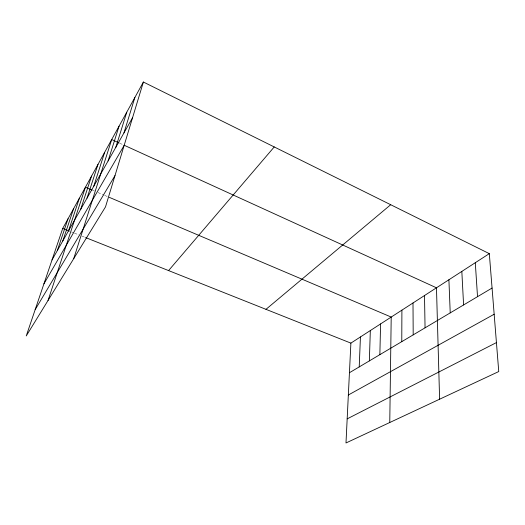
<?xml version="1.0" encoding="UTF-8"?>
<svg xmlns="http://www.w3.org/2000/svg" width="525" height="525" viewBox="0 0 525 525"><rect width="100%" height="100%" fill="white"/><g stroke="black" fill="none" stroke-linecap="round" stroke-linejoin="round"><path stroke-width="0.39" stroke-dasharray="2.62 1.97" d="M71.571 231.991L73.789 232.87M74.524 233.166L78.96 234.931M81.913 236.106L84.866 237.28M92.873 190.365L94.362 190.995M98.083 192.577L104.035 195.103M104.777 195.418L107.756 196.685M119.752 143.22L123.414 144.893"/><path stroke-width="0.79" d="M401.776 341.65L401.901 310.15M389.767 422.507L391.204 317.061L109.239 197.315M379.864 354.664L380.579 323.932M369.351 360.905L370.328 330.553M359.218 366.923L360.439 336.945M489.313 253.647L350.89 343.12L345.988 442.975L498.75 371.556L489.313 253.647L143.384 82.025L62.705 228.46L26.25 335.934L105.492 206.916L143.384 82.025M123.959 132.917L134.859 97.486M115.815 147.295L126.761 112.193M108.084 160.958L119.044 126.197M73.723 258.635L111.694 139.545L119.018 142.885M93.713 186.336L104.678 152.276M87.025 198.142L97.978 164.443M80.647 209.416L91.567 176.072M48.038 300.464L85.437 187.208L92.131 190.05M68.532 230.797L79.387 198.188M62.79 240.949L73.592 208.707M57.291 250.661L68.033 218.787M52.014 259.967L132.536 117.764M43.91 283.874L124.169 145.359M35.155 309.671L114.988 175.606M168.577 270.585L274.234 146.941M265.978 309.337L390.698 204.724M349.44 372.724L492.063 288.048M348.344 395.003L494.163 314.239M347.176 418.871L496.433 342.595M62.705 228.46L69.353 231.112M85.614 237.576L350.89 343.12M124.149 145.228L436.472 287.805L439.609 399.203M475.289 262.717L477.527 296.678M461.829 271.412L463.595 304.953M448.901 279.772L450.227 312.887M424.508 295.536L425.06 327.83M412.998 302.978L413.195 334.878"/></g></svg>
